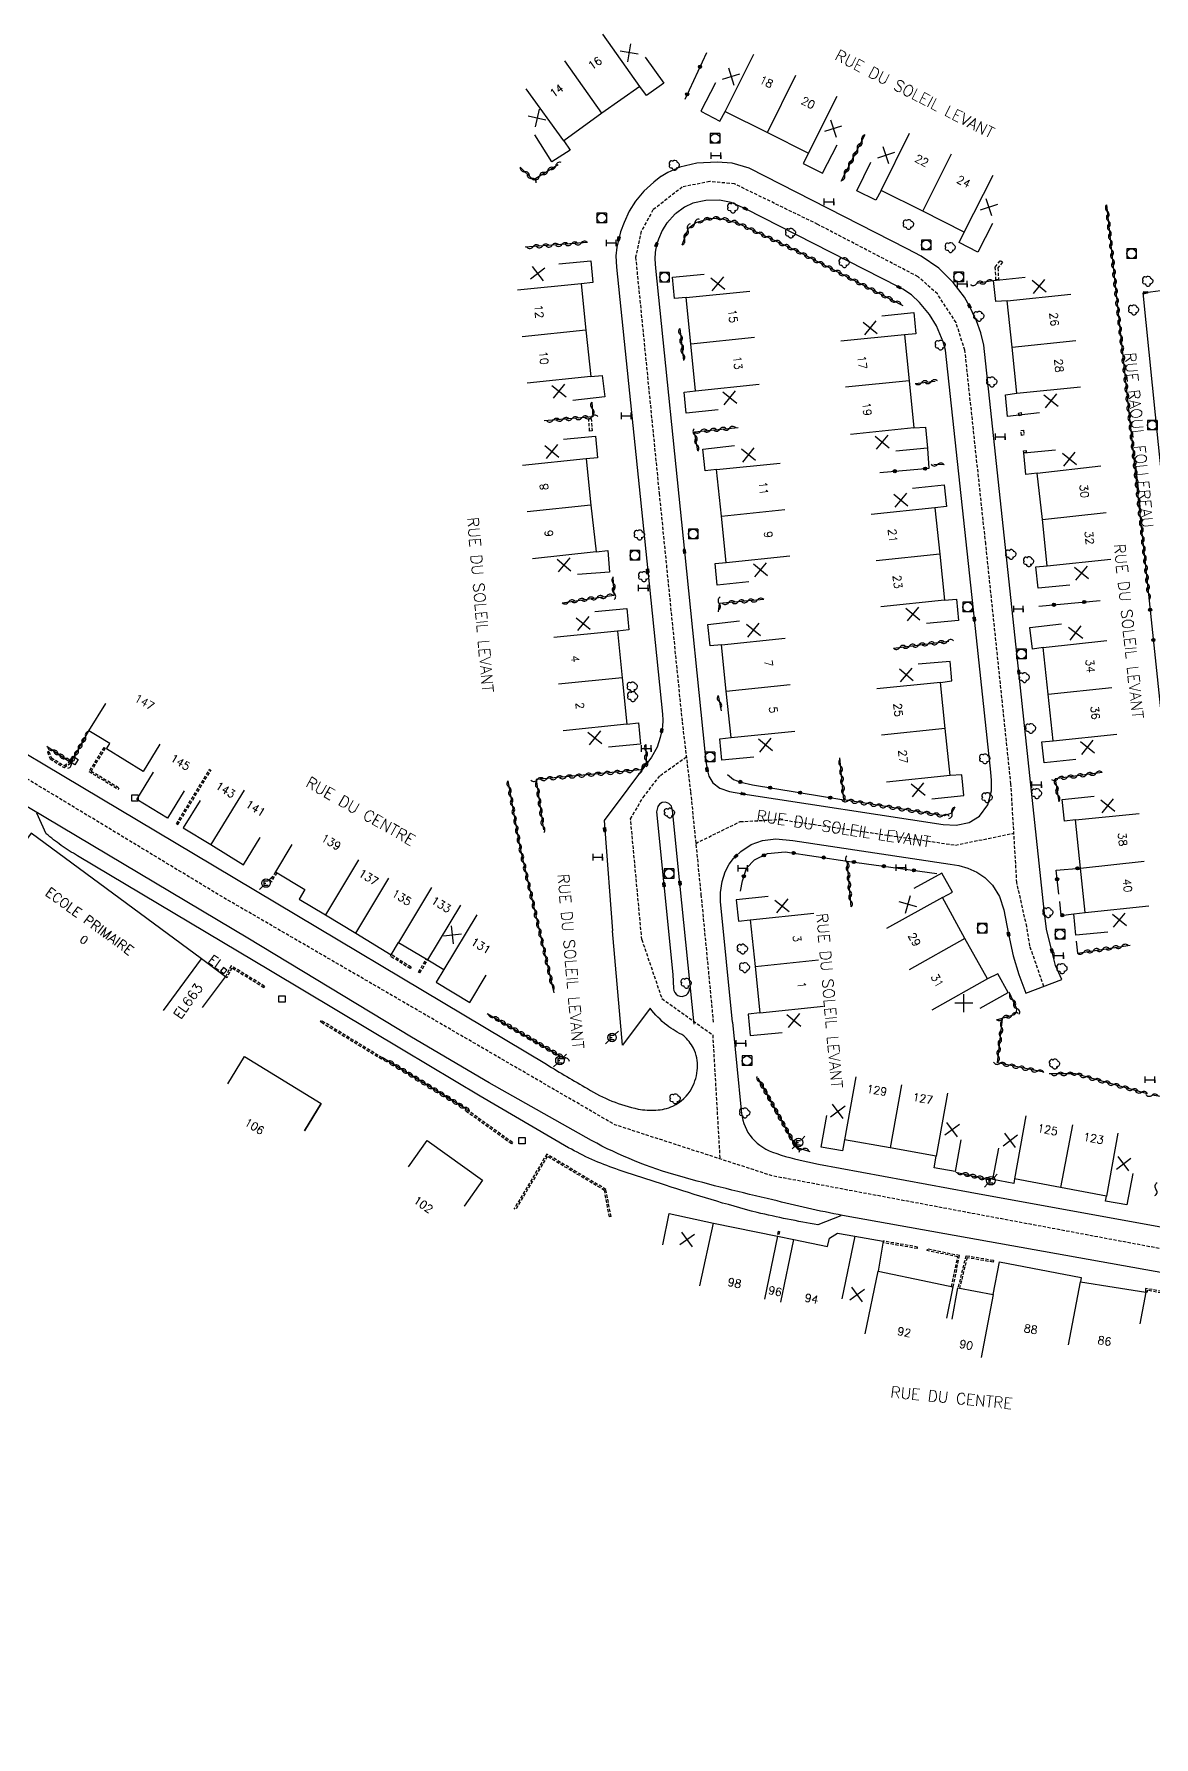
# Model space of a CAD drawing. Header units: millimetres. Extents: x 114000 to 119599, y 120000 to 124063.
# Drawn here: x 114618.5 to 114793.5, y 120027.6 to 120293.6 of the extents above; entities that cross this region are included whole.
import ezdxf
from ezdxf.enums import TextEntityAlignment as Align

# ---------------------------------------------------------------- set-up
doc = ezdxf.new("R2010")
doc.units = ezdxf.units.MM
doc.linetypes.add('DASHED', pattern=[0.75, 0.5, -0.25])
doc.layers.get('0').update_dxf_attribs({"linetype": 'CONTINUOUS'})
for name, color, linetype in [('W0001', 6, 'DASHED'), ('W0008', 7, 'CONTINUOUS'), ('W0100', 7, 'CONTINUOUS'), ('W0112', 1, 'DASHED'), ('W0300', 7, 'CONTINUOUS'), ('W0310', 3, 'CONTINUOUS'), ('W0322', 7, 'CONTINUOUS'), ('W0400', 7, 'CONTINUOUS'), ('W0420', 7, 'CONTINUOUS'), ('W0471', 7, 'CONTINUOUS'), ('W0984', 7, 'CONTINUOUS'), ('W0989', 7, 'CONTINUOUS'), ('W0991', 7, 'CONTINUOUS'), ('W1102', 7, 'CONTINUOUS'), ('W1474', 7, 'CONTINUOUS')]:
    doc.layers.add(name, color=color, linetype=linetype)
doc.styles.get("Standard").update_dxf_attribs({"font": 'romans.shx', "width": 0.85})

# ---------------------------------------------------------------- blocks, each defined once
blk = doc.blocks.new('T471')
for p, q in [((-0.333334, 0.333334), (-0.333334, -0.333334)), ((-0.333334, 0.333334), (0.333334, 0.333334)), ((-0.333334, 0), (0, 0)), ((0.500001, 0.500001), (1.000002, 1.000002)), ((-0.500001, -0.500001), (-1.000002, -1.000002)), ((-0.333334, -0.333334), (0.333334, -0.333334))]:
    blk.add_line(p, q)
blk.add_ellipse((0, 0), major_axis=(0.471405, 0.471405), ratio=1, start_param=5.4977871438, end_param=11.780972451)
blk = doc.blocks.new('t112o')
at = {"color": 0, "linetype": 'Continuous'}
for p, q in [((-0.5, 0.5), (0.5, 0.5)), ((-0.5, -0.5), (-0.5, 0.5)), ((0.5, 0.5), (0.5, -0.5)), ((0.5, -0.5), (-0.5, -0.5))]:
    blk.add_line(p, q, dxfattribs=at)
blk = doc.blocks.new('T300')
for p, q in [((-0.8, 0.51), (-0.86, 0.34)), ((-0.86, 0.34), (-0.86, 0.17)), ((-0.86, 0.17), (-0.74, 0.06)), ((-0.69, 0.63), (-0.8, 0.51)), ((-0.8, -0.06), (-0.74, 0.06)), ((-0.74, 0.06), (-0.69, 0.11)), ((-0.57, 0.69), (-0.69, 0.63)), ((-0.46, 0.69), (-0.57, 0.69)), ((-0.29, 0.63), (-0.46, 0.69)), ((-0.29, 0.63), (-0.17, 0.74)), ((-0.23, 0.57), (-0.29, 0.63)), ((-0.17, 0.74), (-0.06, 0.8)), ((-0.06, 0.8), (0.06, 0.8)), ((0.06, 0.8), (0.23, 0.74)), ((0.23, 0.74), (0.34, 0.63)), ((0.34, 0.63), (0.4, 0.51)), ((0.46, 0.46), (0.34, 0.46)), ((0.4, 0.51), (0.4, 0.46)), ((0.57, 0.4), (0.46, 0.46)), ((0.57, 0.4), (0.69, 0.29)), ((0.69, 0.29), (0.74, 0.17)), ((0.74, 0.06), (0.69, -0.17)), ((0.74, 0.17), (0.74, 0.06)), ((-0.8, -0.17), (-0.8, -0.06)), ((-0.8, -0.23), (-0.8, -0.17)), ((-0.74, -0.34), (-0.8, -0.23)), ((-0.69, -0.4), (-0.74, -0.34)), ((-0.51, -0.46), (-0.69, -0.4)), ((-0.4, -0.46), (-0.51, -0.46)), ((-0.4, -0.46), (-0.34, -0.46)), ((-0.34, -0.46), (-0.34, -0.4)), ((-0.34, -0.51), (-0.34, -0.46)), ((-0.29, -0.63), (-0.34, -0.51)), ((-0.17, -0.74), (-0.29, -0.63)), ((-0.06, -0.8), (-0.17, -0.74)), ((0.06, -0.8), (-0.06, -0.8)), ((0.17, -0.74), (0.06, -0.8)), ((0.23, -0.69), (0.17, -0.74)), ((0.29, -0.46), (0.23, -0.46)), ((0.29, -0.63), (0.23, -0.69)), ((0.46, -0.4), (0.29, -0.46)), ((0.34, -0.51), (0.29, -0.63)), ((0.34, -0.51), (0.34, -0.46)), ((0.57, -0.34), (0.46, -0.4)), ((0.63, -0.29), (0.57, -0.34)), ((0.69, -0.17), (0.63, -0.29))]:
    blk.add_line(p, q)
blk = doc.blocks.new('t310o')
at = {"color": 0, "linetype": 'Continuous'}
for centre, start, end in [((-0.5, 0.38), 216.8699, 323.1304), ((0.5, -0.37), 36.8699, 143.1303)]:
    blk.add_arc(centre, 0.625, start, end, dxfattribs=at)
blk = doc.blocks.new('t991o')
at = {"color": 0, "linetype": 'Continuous'}
for p, q in [((-1, 1), (1, -1)), ((-1, -1), (1, 1))]:
    blk.add_line(p, q, dxfattribs=at)
blk = doc.blocks.new('T420')
for p, q in [((0.75, 0.75), (-0.75, 0.75)), ((-0.75, 0.75), (-0.75, -0.75)), ((0.75, 0.75), (0.75, -0.75)), ((0.75, -0.75), (-0.75, -0.75))]:
    blk.add_line(p, q)
blk.add_ellipse((0, 0), major_axis=(-0.53, 0.53), ratio=1, start_param=3.926991, end_param=10.210176)
blk = doc.blocks.new('T400')
for p, q in [((-0.15, 0.3), (0.15, 0.3)), ((-0.15, -0.25), (-0.15, 0.3)), ((-0.15, 0.15), (0.15, 0.15)), ((-0.15, 0), (0.15, 0)), ((0.15, 0.3), (0.15, -0.25)), ((-0.15, -0.15), (0.15, -0.15)), ((-0.15, -0.25), (-0.15, -0.3)), ((-0.15, -0.3), (0.15, -0.3)), ((0.15, -0.3), (0.15, -0.25))]:
    blk.add_line(p, q)
blk = doc.blocks.new('t322o')
at = {"color": 0, "linetype": 'Continuous'}
for radius in [0.25, 0.15]:
    blk.add_circle((0, 0), radius, dxfattribs=at)
blk = doc.blocks.new('T1474')
at = {"color": 0, "linetype": 'Continuous', "flags": 128}
for points in [[(-0.75, -0.5), (-0.75, 0.5)], [(-0.75, 0), (0.75, 0)], [(0.75, 0), (0.75, -0.5), (0.75, 0.5)]]:
    blk.add_lwpolyline(points, dxfattribs=at)

msp = doc.modelspace()

# ---------------------------------------------------------------- linework, layer by layer
at = {"layer": 'W0001'}
for points in [[(114776.29, 120144.82), (114774.12, 120151.13), (114773.62, 120154.18), (114772.07, 120161.05), (114771.16, 120176.44), (114767.21, 120213.94), (114763.96, 120244.18), (114762.57, 120248.51), (114759.68, 120252.98), (114756.64, 120255.67), (114740.96, 120263.85), (114727.96, 120270.17), (114724.08, 120270.55), (114719.8, 120269.68), (114715.22, 120266.12), (114713.38, 120262.78), (114712.5, 120258.73), (114716.18, 120221.86), (114719.77, 120186.17), (114721.09, 120175.18), (114722.72, 120159.15), (114724.65, 120139.08)], [(114713.47, 120152.15), (114711.72, 120171), (114713.67, 120174.36), (114716.37, 120177.79), (114720.43, 120180.68)], [(114721.9, 120167.17), (114728.84, 120170.57), (114735.06, 120170.9), (114762.47, 120166.91), (114771.62, 120168.75)]]:
    msp.add_lwpolyline(points, dxfattribs=at)
at = {"layer": 'W0001', "flags": 128}
for points in [[(115000, 120031.26), (114920.1, 120055.95), (114846.94, 120090.58), (114837.7, 120094.31), (114815.76, 120099.88), (114733.92, 120115.22), (114725.67, 120117.89), (114709.25, 120123.22), (114647.65, 120158.97), (114548.78, 120218.75), (114530.64, 120233.44), (114519.08, 120249.68), (114548.57, 120231.36), (114548.57, 120231.36)], [(114713.47, 120152.15), (114716.59, 120142.96), (114724.55, 120137.25), (114725.13, 120127.21), (114725.67, 120117.89), (114725.67, 120117.89)]]:
    msp.add_lwpolyline(points, dxfattribs=at)
at = {"layer": 'W0008'}
msp.add_line((114717.39, 120264.04), (114718.71, 120265.49), dxfattribs=at)
for points in [[(114727.65, 120139.22), (114725.79, 120158.09), (114725.78, 120159.48), (114726.03, 120161.22), (114726.5, 120162.73), (114727.12, 120163.93), (114727.79, 120164.79), (114728.17, 120165.17), (114728.96, 120165.92), (114730.55, 120166.99), (114732.33, 120167.63), (114734.43, 120167.86), (114737.09, 120167.61), (114761.63, 120163.94), (114763.01, 120163.69), (114764.41, 120163.3), (114765.81, 120162.67), (114767.07, 120161.86), (114768.28, 120160.63), (114769.34, 120158.88), (114770.02, 120156.81), (114770.78, 120152.98), (114771.5, 120149.59), (114772.38, 120146.7), (114773.49, 120143.75), (114779.09, 120145.89), (114778.11, 120148.11), (114777.55, 120150.39), (114776.72, 120153.76), (114776.32, 120156.76), (114772.38, 120193.91), (114766.9, 120244.98), (114766.47, 120246.89), (114765.76, 120248.77), (114765.16, 120250.09), (114764.67, 120251.08), (114763.92, 120252.47), (114762.1, 120254.79), (114759.87, 120257.02), (114757.15, 120258.89), (114754.94, 120260.05), (114730.23, 120272.62), (114727.59, 120273.39), (114725.27, 120273.57), (114722.05, 120273.41), (114719.42, 120272.79), (114717.53, 120271.93), (114716.51, 120271.31)], [(114716.46, 120271.32), (114715.35, 120270.47), (114713.79, 120269.03), (114712.51, 120267.5), (114711.51, 120265.9), (114710.71, 120264.15), (114710.14, 120262.67), (114709.86, 120261.61), (114709.57, 120260.29), (114709.43, 120258.94), (114709.54, 120257.19), (114714.4, 120209.73), (114716.72, 120187.35), (114716.76, 120186.4), (114716.69, 120185.45), (114716.59, 120184.79), (114716.36, 120183.71), (114715.87, 120182.19), (114714.98, 120180.62), (114707.57, 120170.73), (114707.68, 120169.32), (114708.9, 120153.5)], [(114717.39, 120264.1), (114716.65, 120262.87), (114716.08, 120261.56), (114715.76, 120260.67), (114715.55, 120259.53), (114715.51, 120258.44), (114715.59, 120257.01), (114720.14, 120212.77), (114723.33, 120181.54), (114723.52, 120179.7), (114723.66, 120178.69), (114723.94, 120177.65), (114724.59, 120176.6), (114725.66, 120175.8), (114727.16, 120175.28), (114729.27, 120174.91), (114760.55, 120170.11), (114762.58, 120170.03), (114764.62, 120170.44), (114766.23, 120171.44), (114767.52, 120173.17), (114768.14, 120175.35), (114768.12, 120177), (114768, 120178.28), (114765.44, 120202.21), (114760.93, 120244.18), (114760.55, 120245.49), (114759.51, 120248.02), (114758.44, 120249.79), (114756.85, 120251.67), (114755.59, 120252.83), (114754.24, 120253.73), (114753.68, 120254.05), (114729.66, 120266.3), (114727.41, 120267.28), (114725.63, 120267.61), (114723.49, 120267.59), (114721.42, 120267.18), (114720.15, 120266.52), (114718.73, 120265.49)], [(114862.32, 120182.34), (114822.56, 120197.92), (114817.43, 120199.93), (114803.51, 120205.42), (114796.43, 120208.21), (114796.36, 120208.9), (114794.22, 120229.49), (114791.79, 120253.14), (114792.18, 120253.2), (114797.64, 120253.96), (114808.73, 120255.13), (114809.15, 120255.06), (114809.78, 120250.05)], [(114721.65, 120138.95), (114719.44, 120160.96), (114718.25, 120172.37), (114718.1, 120172.96), (114717.7, 120173.41), (114717.18, 120173.59), (114716.64, 120173.53), (114716.24, 120173.28), (114715.96, 120172.91), (114715.79, 120172.09), (114716.93, 120160.71), (114718.32, 120146.69)]]:
    msp.add_lwpolyline(points, dxfattribs=at)
at = {"layer": 'W0008', "flags": 128}
for points in [[(114593.92, 120195.06), (114643.41, 120165.57), (114698.56, 120132.66, 0.0062), (114704.98, 120128.87, 0.0865), (114712.9, 120125.67, 0.0581), (114715.68, 120125.5, 0.0926), (114718.31, 120126.13, 0.1592), (114721.28, 120128.94, 0.1113), (114722.18, 120132.08, 0.1345), (114721.56, 120135.17, 0.0633), (114720.05, 120137.13, -0.0423), (114717.38, 120138.75, -0.0507), (114714.76, 120141.42), (114710.45, 120135.63), (114708.9, 120153.5), (114708.9, 120153.5)], [(115000, 120027.6), (114973.17, 120035.84), (114928.86, 120049.35, 0.0022), (114927.1, 120049.87, -0.0148), (114919.21, 120052.5, -0.0159), (114909.72, 120056.22, -0.0126), (114900.4, 120060.64, -0.0039), (114894.5, 120063.6), (114859.06, 120081.88, 0.0174), (114852.61, 120084.88, 0.0103), (114844.99, 120087.97, 0.0111), (114837.62, 120090.61, 0.0271), (114819.09, 120095.64, 0.0088), (114813.19, 120096.8), (114744.83, 120109.05, -0.0148), (114733.96, 120111.49, -0.0126), (114719.39, 120115.17, -0.057), (114705.6, 120120.77), (114689.62, 120129.79), (114677.49, 120136.88), (114651.89, 120152.36), (114615.46, 120174.09)], [(114744.55, 120108.99), (114741, 120107.6, -0.0151), (114731.49, 120109.5, -0.0165), (114717.2, 120113.79, -0.01), (114709.43, 120116.31, -0.0457), (114702.04, 120119.64), (114688.24, 120127.67), (114676.18, 120134.87), (114655.43, 120147.25), (114625.3, 120165.23, -0.0198), (114622.74, 120166.86, -0.0161), (114620.41, 120168.67), (114618.94, 120171.91), (114618.94, 120171.91)], [(114718.32, 120146.69), (114718.43, 120144.5, 1.0267), (114720.95, 120144.63), (114720.95, 120144.63), (114720.95, 120144.63)], [(114727.65, 120139.22), (114728.99, 120125.48, 0.1284), (114730.34, 120121.57, 0.136), (114733.89, 120118.94, 0.0411), (114739.41, 120117.45), (114741.06, 120117.05), (114764.8, 120112.67), (114818.32, 120102.96, -0.0177), (114825.85, 120101.27, -0.0061), (114837.78, 120098.01, 0.0885), (114842.8, 120098.19, 0.1355), (114846.78, 120100.74, 0.0911), (114849.04, 120104.41), (114849.24, 120104.92)]]:
    msp.add_lwpolyline(points, format="xyb", dxfattribs=at)
at = {"layer": 'W0100'}
for points in [[(114714.01, 120289.99), (114716.92, 120285.93), (114714.21, 120283.99), (114713.15, 120285.41), (114707.23, 120281.24), (114701.31, 120276.92), (114702.28, 120275.43), (114699.43, 120273.63), (114696.75, 120277.86)], [(114725.01, 120285.95), (114722.7, 120281.51), (114725.67, 120279.96), (114726.52, 120281.49), (114733.09, 120278.22), (114739.51, 120274.98), (114738.71, 120273.37), (114741.7, 120271.84), (114743.98, 120276.29)], [(114768.26, 120263.97), (114765.98, 120259.52), (114763.04, 120261.03), (114763.84, 120262.63), (114757.36, 120265.93), (114750.87, 120269.16), (114750.02, 120267.63), (114747.08, 120269.07), (114749.28, 120273.56)], [(114700.53, 120257.69), (114705.51, 120258.14), (114705.82, 120254.78), (114703.99, 120254.59), (114704.75, 120247.35), (114705.5, 120240.09), (114707.3, 120240.26), (114707.68, 120236.91), (114702.71, 120236.36)], [(114725.4, 120234.88), (114720.42, 120234.37), (114720.08, 120237.67), (114721.88, 120237.85), (114721.12, 120245.19), (114720.38, 120252.42), (114718.56, 120252.26), (114718.25, 120255.59), (114723.23, 120256.05)], [(114775.61, 120234.4), (114770.64, 120233.86), (114770.28, 120237.22), (114772.07, 120237.47), (114771.34, 120244.68), (114770.58, 120251.9), (114768.77, 120251.79), (114768.42, 120255.1), (114773.4, 120255.61)], [(114750.99, 120249.57), (114755.96, 120250.07), (114756.3, 120246.73), (114754.53, 120246.58), (114755.24, 120239.41), (114756, 120232.05), (114757.81, 120232.2), (114758.14, 120228.9), (114753.16, 120228.41)], [(114701.24, 120230.29), (114706.22, 120230.79), (114706.56, 120227.41), (114704.78, 120227.21), (114705.53, 120219.97), (114706.32, 120212.68), (114708.15, 120212.92), (114708.43, 120209.55), (114703.44, 120209.15)], [(114730.21, 120208.01), (114725.23, 120207.52), (114724.91, 120210.87), (114726.65, 120211.04), (114725.9, 120218.29), (114725.15, 120225.56), (114723.37, 120225.38), (114722.99, 120228.75), (114727.96, 120229.3)], [(114780.38, 120207.52), (114775.4, 120207.01), (114775.06, 120210.34), (114776.83, 120210.53), (114776.07, 120217.78), (114775.25, 120225.01), (114773.49, 120224.78), (114773.15, 120228.16), (114778.13, 120228.66)], [(114755.76, 120222.66), (114760.74, 120223.15), (114761.07, 120219.81), (114759.26, 120219.6), (114760.02, 120212.35), (114760.78, 120205.16), (114762.64, 120205.3), (114762.95, 120201.97), (114757.97, 120201.51)], [(114706.15, 120203.37), (114711.12, 120203.85), (114711.45, 120200.51), (114709.68, 120200.3), (114710.39, 120193.01), (114711.14, 120185.78), (114712.94, 120185.99), (114713.26, 120182.66), (114708.28, 120182.18)], [(114730.96, 120180.66), (114725.99, 120180.16), (114725.65, 120183.5), (114727.43, 120183.69), (114726.68, 120190.93), (114725.91, 120198.18), (114724.13, 120198.04), (114723.77, 120201.37), (114728.74, 120201.91)], [(114781.3, 120180.29), (114776.33, 120179.74), (114775.96, 120183.04), (114777.73, 120183.21), (114776.98, 120190.46), (114776.2, 120197.77), (114774.51, 120197.5), (114774.11, 120200.89), (114779.07, 120201.47)], [(114758.81, 120174.14), (114763.79, 120174.64), (114763.46, 120177.87), (114761.64, 120177.76), (114760.87, 120185.12), (114760.13, 120192.31), (114761.9, 120192.54), (114761.65, 120195.57), (114756.67, 120195.16)], [(114786.28, 120153.32), (114781.3, 120152.83), (114780.97, 120156.16), (114782.75, 120156.39), (114782.02, 120163.32), (114781.26, 120170.84), (114779.51, 120170.65), (114779.17, 120174.03), (114784.15, 120174.53)], [(114766.33, 120141.44), (114770.7, 120143.87), (114769.08, 120146.79), (114767.49, 120146.02), (114763.96, 120152.31), (114760.46, 120158.7), (114762.01, 120159.57), (114760.35, 120162.54), (114755.99, 120160.11)], [(114733.21, 120158.88), (114728.24, 120158.34), (114728.6, 120155.01), (114730.4, 120155.21), (114731.16, 120147.95), (114731.9, 120140.71), (114730.09, 120140.51), (114730.43, 120137.15), (114735.4, 120137.65)]]:
    msp.add_lwpolyline(points, dxfattribs=at)
at = {"layer": 'W0100', "flags": 128}
for points in [[(114638.17, 120182.65), (114635.56, 120178.38), (114629.82, 120181.91), (114630.34, 120182.76), (114628.36, 120183.97), (114627.09, 120184.75), (114629.71, 120189.01), (114629.71, 120189.01)], [(114641.94, 120175.4), (114639.35, 120171.12), (114634.57, 120174.03), (114637.16, 120178.3), (114637.16, 120178.3)], [(114644.44, 120173.87), (114641.83, 120169.61), (114646.12, 120166.97), (114651.24, 120163.84), (114653.84, 120168.11), (114653.84, 120168.11)], [(114644.85, 120141.52), (114648.42, 120146.35), (114644.68, 120149.12), (114618.06, 120168.77), (114615.08, 120164.75), (114615.08, 120164.75)], [(114658.78, 120166.98), (114656.21, 120162.7), (114660.81, 120159.94), (114659.91, 120158.43), (114664.03, 120156.01), (114668.77, 120153.16), (114674.33, 120149.78), (114675.48, 120151.7), (114680.04, 120148.96), (114682.54, 120147.45), (114681.35, 120145.47), (114686.58, 120142.32), (114689.16, 120146.61), (114689.16, 120146.61)], [(114648.61, 120147.38), (114648.09, 120147.77), (114647.65, 120147.23), (114648.18, 120146.84), (114648.61, 120147.38), (114648.61, 120147.38)], [(114648.78, 120129.61), (114651.4, 120133.87), (114663.36, 120126.55), (114660.75, 120122.28), (114663.36, 120126.55), (114663.36, 120126.55)], [(114763.34, 120120.84), (114762.45, 120115.91), (114759.13, 120116.5), (114759.45, 120118.31), (114752.29, 120119.6), (114745.13, 120120.89), (114744.81, 120119.14), (114741.48, 120119.74), (114742.37, 120124.66), (114742.37, 120124.66)], [(114677.03, 120116.67), (114679.93, 120120.75), (114688.59, 120114.58), (114685.7, 120110.51), (114685.7, 120110.51)], [(114790.18, 120115.62), (114789.26, 120110.7), (114785.92, 120111.3), (114786.06, 120112.07), (114778.92, 120113.41), (114771.72, 120114.76), (114771.59, 120114.04), (114768.32, 120114.65), (114769.24, 120119.56), (114769.24, 120119.56)], [(114716.75, 120104.44), (114717.76, 120109.34), (114724.65, 120107.86), (114734.67, 120105.83), (114737.24, 120105.32), (114742.47, 120104.22), (114742.78, 120105.48), (114744.04, 120106.29), (114746.75, 120105.83), (114751.19, 120105.05), (114750.38, 120100.36), (114758.39, 120098.68), (114762.07, 120097.91), (114761.06, 120093.01), (114761.06, 120093.01)], [(114761.95, 120092.83), (114762.88, 120097.74), (114768.38, 120096.69), (114769.35, 120101.8), (114782.15, 120099.36), (114782.02, 120098.67), (114787.3, 120097.83), (114792.21, 120097.05), (114791.28, 120092.14), (114791.28, 120092.14)]]:
    msp.add_lwpolyline(points, dxfattribs=at)
at = {"layer": 'W0112'}
for p, q in [((114768.71, 120257.18), (114769.51, 120258.19)), ((114768.81, 120255.18), (114768.71, 120257.18)), ((114705.57, 120233.55), (114705.71, 120231.59)), ((114772.34, 120234.38), (114772.73, 120234.45)), ((114772.43, 120233.95), (114772.34, 120234.38)), ((114705.71, 120231.59), (114705.31, 120231.56)), ((114772.69, 120231.64), (114773.09, 120231.7)), ((114772.81, 120230.9), (114772.69, 120231.64)), ((114773.11, 120228.5), (114773.51, 120228.55)), ((114773.15, 120228.17), (114773.11, 120228.5)), ((114629.4, 120182.16), (114627.09, 120178.39)), ((114629.62, 120182.03), (114627.44, 120178.47)), ((114629.4, 120182.16), (114629.62, 120182.03)), ((114620.83, 120181.54), (114620.59, 120181.45)), ((114620.59, 120181.45), (114621.01, 120180.38)), ((114620.83, 120181.54), (114621.21, 120180.55)), ((114621.01, 120180.38), (114623.21, 120179.02)), ((114621.21, 120180.55), (114623.2, 120179.32)), ((114623.2, 120179.32), (114624.31, 120180.1)), ((114623.21, 120179.02), (114624.45, 120179.89)), ((114624.31, 120180.1), (114624.45, 120179.89)), ((114627.09, 120178.39), (114631.7, 120175.62)), ((114627.44, 120178.47), (114631.83, 120175.83)), ((114640.75, 120170.23), (114645.96, 120178.76)), ((114640.96, 120170.1), (114646.17, 120178.63)), ((114631.7, 120175.62), (114631.83, 120175.83)), ((114640.75, 120170.23), (114640.96, 120170.1)), ((114656.21, 120162.7), (114655.33, 120161.24)), ((114655.54, 120161.11), (114655.33, 120161.24)), ((114656.42, 120162.57), (114655.54, 120161.11)), ((114674.19, 120149.56), (114674.33, 120149.78)), ((114677.42, 120147.82), (114674.33, 120149.78)), ((114649.3, 120148.06), (114648.42, 120146.35)), ((114649.4, 120147.7), (114648.65, 120146.23)), ((114654.53, 120144.84), (114649.3, 120148.06)), ((114654.4, 120144.63), (114649.4, 120147.7)), ((114677.29, 120147.61), (114674.19, 120149.56)), ((114677.42, 120147.82), (114677.29, 120147.61)), ((114678.59, 120147.07), (114679.8, 120149.1)), ((114678.8, 120146.95), (114678.59, 120147.07)), ((114678.8, 120146.95), (114680.02, 120148.97)), ((114648.42, 120146.35), (114648.65, 120146.23)), ((114654.53, 120144.84), (114654.4, 120144.63)), ((114663.29, 120139.26), (114663.42, 120139.48)), ((114672.8, 120133.45), (114663.29, 120139.26)), ((114672.93, 120133.66), (114663.42, 120139.48)), ((114672.8, 120133.45), (114672.93, 120133.66)), ((114685.96, 120125.68), (114685.81, 120125.47)), ((114693.11, 120120.24), (114685.81, 120125.47)), ((114693.26, 120120.45), (114685.96, 120125.68)), ((114693.26, 120120.45), (114693.11, 120120.24)), ((114698.62, 120118.63), (114693.5, 120110.03)), ((114698.7, 120118.28), (114693.72, 120109.9)), ((114707.86, 120113.12), (114698.62, 120118.63)), ((114707.64, 120112.97), (114698.7, 120118.28)), ((114708.41, 120108.83), (114707.64, 120112.97)), ((114708.66, 120108.88), (114707.86, 120113.12)), ((114708.66, 120108.88), (114708.41, 120108.83)), ((114734.76, 120106.59), (114734.6, 120105.84)), ((114734.76, 120106.59), (114735, 120106.55)), ((114735, 120106.55), (114734.85, 120105.79)), ((114756.53, 120103.87), (114751.15, 120104.81)), ((114756.57, 120104.12), (114751.19, 120105.06)), ((114756.53, 120103.87), (114756.57, 120104.12)), ((114758.08, 120103.8), (114758.03, 120103.56)), ((114762.83, 120102.59), (114758.03, 120103.56)), ((114763.13, 120102.78), (114758.08, 120103.8)), ((114761.86, 120097.96), (114762.83, 120102.59)), ((114762.11, 120097.9), (114763.13, 120102.78)), ((114764.1, 120102.74), (114762.88, 120097.74)), ((114764.29, 120102.46), (114763.13, 120097.69)), ((114768.41, 120102), (114764.1, 120102.74)), ((114768.37, 120101.75), (114764.29, 120102.46)), ((114768.41, 120102), (114768.37, 120101.75)), ((114762.11, 120097.9), (114762.07, 120097.91)), ((114804.26, 120095.37), (114792.17, 120097.67)), ((114792.17, 120097.67), (114792.21, 120097.05)), ((114792.46, 120097.07), (114792.21, 120097.05)), ((114804.21, 120095.13), (114792.44, 120097.36)), ((114792.44, 120097.36), (114792.46, 120097.07))]:
    msp.add_line(p, q, dxfattribs=at)
for points in [[(114769.12, 120257.05), (114769.21, 120255.2), (114768.81, 120255.18)], [(114769.51, 120258.19), (114769.83, 120257.94), (114769.12, 120257.05)], [(114705.31, 120231.56), (114705.18, 120233.53), (114705.57, 120233.55)], [(114772.73, 120234.45), (114772.82, 120234.03), (114772.43, 120233.95)], [(114773.09, 120231.7), (114773.21, 120230.97), (114772.81, 120230.9)], [(114773.51, 120228.55), (114773.55, 120228.21), (114773.15, 120228.17)]]:
    msp.add_lwpolyline(points, dxfattribs=at)
at = {"layer": 'W0310'}
for p, q in [((114748.33, 120277.82), (114744.59, 120270.54)), ((114786.1, 120266.9), (114792.67, 120206.03)), ((114704.98, 120261), (114695.23, 120260.29)), ((114768.28, 120255.04), (114765.79, 120254.64)), ((114719.4, 120247.6), (114720, 120242.57)), ((114756.18, 120239.02), (114759.3, 120239.35)), ((114760.7, 120226.32), (114759.08, 120226.37)), ((114752.78, 120197.64), (114761.43, 120198.73)), ((114725.42, 120190.28), (114725.87, 120187.85)), ((114746.19, 120157.24), (114745.58, 120164.41)), ((114781.54, 120150.02), (114789.78, 120151.27)), ((114689.33, 120140.62), (114701.48, 120133.5)), ((114686.06, 120125.66), (114672.91, 120133.75)), ((114762.52, 120115.84), (114767.82, 120114.62))]:
    msp.add_line(p, q, dxfattribs=at)
for points in [[(114694.47, 120272.77), (114696.5, 120270.79), (114700.4, 120273.21)], [(114719.77, 120260.67), (114720.78, 120263.26), (114721.92, 120264.16), (114724.24, 120264.8), (114726.04, 120264.74), (114728.37, 120264.09), (114737.9, 120259.6), (114754.28, 120251.17)], [(114705.67, 120236.08), (114705.8, 120233.79), (114698.23, 120233.16)], [(114722.24, 120228.46), (114721.72, 120231.45), (114728.52, 120232.12)], [(114701.05, 120204.74), (114709.14, 120205.93), (114709.02, 120208.79)], [(114732.52, 120205.25), (114725.57, 120204.65), (114725.42, 120203.34)], [(114714.09, 120182.61), (114714.15, 120179.75), (114713.34, 120178.65), (114696.98, 120177.12), (114698.09, 120169.29)], [(114762.4, 120172.82), (114761.89, 120171.89), (114760.72, 120171.47), (114745.06, 120173.95), (114744.42, 120180.54)], [(114692.55, 120176.94), (114694.42, 120166.59), (114699.73, 120143.84)], [(114785.43, 120178.25), (114778.04, 120177.25), (114778.65, 120173.65)], [(114768.91, 120139.61), (114771.73, 120140.44), (114772.02, 120140.79), (114772.07, 120141.3), (114770.87, 120143.92)], [(114798.02, 120143.02), (114796.78, 120133.77), (114796.38, 120127.34), (114793.2, 120127.84)], [(114776.27, 120131.41), (114769.03, 120132.89), (114769.84, 120139.75)], [(114792.49, 120128.04), (114781.22, 120131.17), (114777.15, 120131.17)]]:
    msp.add_lwpolyline(points, dxfattribs=at)
at = {"layer": 'W0310', "flags": 128}
for points in [[(114620.48, 120182.35), (114624.28, 120179.78), (114627.09, 120184.75), (114627.09, 120184.75)], [(114731.59, 120130.54), (114737.6, 120119.72), (114739.71, 120119.06), (114739.71, 120119.06)]]:
    msp.add_lwpolyline(points, dxfattribs=at)
at = {"layer": 'W0322'}
for p, q in [((114723.57, 120290.63), (114720.19, 120283.38)), ((114792.67, 120206.03), (114795.53, 120178.79)), ((114775.5, 120204.23), (114785.07, 120205.08)), ((114781.35, 120151.92), (114781.54, 120150.03))]:
    msp.add_line(p, q, dxfattribs=at)
for points in [[(114750.65, 120225.08), (114758.38, 120225.76), (114758.18, 120228.86)], [(114726.84, 120177.94), (114727.79, 120177.13), (114728.97, 120176.73), (114730.78, 120176.33), (114745.06, 120173.95)], [(114728.89, 120159.72), (114729.19, 120161.34), (114729.83, 120163.29), (114731.08, 120164.58), (114733.1, 120165.58), (114735.87, 120165.87), (114745.58, 120164.41), (114759.57, 120162.45)], [(114778.61, 120159.21), (114778.23, 120162.99), (114782.04, 120163.31)], [(114778.76, 120158.07), (114778.97, 120155.92), (114780.98, 120156.16)]]:
    msp.add_lwpolyline(points, dxfattribs=at)
at = {"layer": 'W1102'}
for p, q in [((114713.15, 120285.41), (114707.38, 120293.58)), ((114707.23, 120281.24), (114701.47, 120289.41)), ((114726.52, 120281.49), (114730.98, 120290.44)), ((114733.09, 120278.22), (114737.55, 120287.17)), ((114701.31, 120276.92), (114695.42, 120285)), ((114739.51, 120274.98), (114744.02, 120283.9)), ((114750.87, 120269.16), (114755.32, 120278.11)), ((114757.36, 120265.93), (114761.88, 120274.85)), ((114763.84, 120262.63), (114768.37, 120271.55)), ((114703.99, 120254.59), (114694.04, 120253.55)), ((114720.38, 120252.42), (114730.33, 120253.44)), ((114770.58, 120251.9), (114780.52, 120252.94)), ((114704.75, 120247.35), (114694.8, 120246.31)), ((114721.12, 120245.19), (114731.07, 120246.22)), ((114754.53, 120246.58), (114744.58, 120245.59)), ((114771.34, 120244.68), (114781.28, 120245.69)), ((114705.5, 120240.09), (114695.56, 120239.05)), ((114721.88, 120237.85), (114731.83, 120238.88)), ((114755.24, 120239.41), (114745.29, 120238.42)), ((114772.07, 120237.47), (114782.01, 120238.48)), ((114756, 120232.05), (114746.06, 120231.02)), ((114704.78, 120227.21), (114694.83, 120226.18)), ((114725.15, 120225.56), (114735.09, 120226.58)), ((114775.25, 120225.01), (114785.19, 120226.13)), ((114705.53, 120219.97), (114695.58, 120218.94)), ((114725.9, 120218.29), (114735.84, 120219.33)), ((114759.26, 120219.6), (114749.32, 120218.56)), ((114776.07, 120217.78), (114786.01, 120218.83)), ((114706.32, 120212.68), (114696.38, 120211.6)), ((114726.65, 120211.04), (114736.6, 120212.09)), ((114760.02, 120212.35), (114750.08, 120211.3)), ((114776.83, 120210.53), (114786.78, 120211.58)), ((114760.78, 120205.16), (114750.84, 120204.11)), ((114709.68, 120200.3), (114699.73, 120199.34)), ((114725.91, 120198.18), (114735.86, 120199.23)), ((114776.2, 120197.77), (114786.14, 120198.84)), ((114710.39, 120193.01), (114700.43, 120192.04)), ((114760.13, 120192.31), (114750.18, 120191.29)), ((114726.68, 120190.93), (114736.63, 120191.96)), ((114776.98, 120190.46), (114786.93, 120191.49)), ((114711.14, 120185.78), (114701.19, 120184.75)), ((114727.43, 120183.69), (114737.38, 120184.72)), ((114760.87, 120185.12), (114750.92, 120184.08)), ((114777.73, 120183.21), (114787.68, 120184.24)), ((114761.64, 120177.76), (114751.69, 120176.71)), ((114651.33, 120175.5), (114646.12, 120166.97)), ((114781.26, 120170.84), (114791.21, 120171.85)), ((114669.18, 120164.58), (114664.03, 120156.01)), ((114782.02, 120163.32), (114791.97, 120164.37)), ((114668.77, 120153.16), (114673.92, 120161.73)), ((114680.63, 120160.27), (114675.48, 120151.7)), ((114760.46, 120158.7), (114751.69, 120153.89)), ((114680.04, 120148.96), (114685.19, 120157.53)), ((114687.69, 120156.03), (114682.54, 120147.45)), ((114730.4, 120155.21), (114740.34, 120156.25)), ((114782.75, 120156.39), (114792.69, 120157.43)), ((114763.96, 120152.31), (114755.24, 120147.42)), ((114638.73, 120141.08), (114644.68, 120149.12)), ((114731.16, 120147.95), (114741.1, 120148.99)), ((114767.49, 120146.02), (114758.77, 120141.12)), ((114731.9, 120140.71), (114741.84, 120141.72)), ((114746.9, 120130.73), (114745.13, 120120.89)), ((114754.06, 120129.44), (114752.29, 120119.6)), ((114761.22, 120128.15), (114759.45, 120118.31)), ((114773.49, 120124.6), (114771.72, 120114.76)), ((114780.77, 120123.23), (114778.92, 120113.41)), ((114787.83, 120121.91), (114786.06, 120112.07)), ((114722.55, 120098.08), (114724.65, 120107.86)), ((114734.67, 120105.83), (114732.63, 120095.98)), ((114735.21, 120095.53), (114737.24, 120105.32)), ((114746.75, 120105.83), (114744.73, 120096.03)), ((114748.36, 120090.57), (114750.38, 120100.36)), ((114768.38, 120096.69), (114766.51, 120086.87)), ((114780.15, 120088.84), (114782.02, 120098.67))]:
    msp.add_line(p, q, dxfattribs=at)

# ---------------------------------------------------------------- block references
at = {"layer": 'W0112', "rotation": 329.1955}
msp.add_blockref('t112o', (114624.73, 120180.12), dxfattribs=at)
at = {"layer": 'W0112'}
for p in [(114634.27, 120174.27), (114657.24, 120142.86), (114694.76, 120120.74)]:
    msp.add_blockref('t112o', p, dxfattribs=at)
at = {"layer": 'W0300'}
for p in [(114718.59, 120273.07), (114727.73, 120266.41), (114755.18, 120263.83), (114736.76, 120262.48), (114761.72, 120260.23), (114745.14, 120257.88), (114792.56, 120254.96), (114790.36, 120250.48), (114766.18, 120249.49), (114760.15, 120244.99), (114768.2, 120239.23), (114713.14, 120215.34), (114771.18, 120212.3), (114773.95, 120211.17), (114713.82, 120208.83), (114712.02, 120191.62), (114773.26, 120193.07), (114712.08, 120190.08), (114774.27, 120185.11), (114767.11, 120180.37), (114767.47, 120174.3), (114775.21, 120174.94), (114717.84, 120171.9), (114776.97, 120156.34), (114729.25, 120150.66), (114729.58, 120147.77), (114779.17, 120147.61), (114720.45, 120145.32), (114778.01, 120132.7), (114718.71, 120127.27), (114729.6, 120125.07)]:
    msp.add_blockref('T300', p, dxfattribs=at)
at = {"layer": 'W0310'}
for p, rotation in [((114747.87, 120276.93), 242.8302299591969), ((114746.5, 120274.26), 242.8302299591969), ((114747.18, 120275.59), 242.8302299591969), ((114695.19, 120272.07), 315.5993817608382), ((114697.49, 120271.4), 31.91938011388081), ((114698.76, 120272.19), 31.91938011388081), ((114700.03, 120272.99), 31.91938011388081), ((114745.13, 120271.59), 242.8302299591969), ((114745.82, 120272.92), 242.8302299591969), ((114696.26, 120271.02), 315.5993817608382), ((114786.2, 120265.9), 276.1625255932512), ((114720.67, 120262.99), 68.71103460433051), ((114721.73, 120264.01), 38.3404217649381), ((114723.13, 120264.5), 15.45547290751631), ((114724.59, 120264.79), 358.022850065372), ((114726.09, 120264.73), 344.4290448171062), ((114727.54, 120264.32), 344.4290448171062), ((114728.94, 120263.82), 334.7599809791041), ((114786.36, 120264.41), 276.1625255932512), ((114720.13, 120261.6), 68.71103460433051), ((114730.3, 120263.18), 334.7599809791041), ((114731.66, 120262.54), 334.7599809791041), ((114733.01, 120261.9), 334.7599809791041), ((114734.37, 120261.26), 334.7599809791041), ((114786.52, 120262.92), 276.1625255932512), ((114786.68, 120261.43), 276.1625255932512), ((114696.5, 120260.38), 184.1955079145787), ((114697.99, 120260.49), 184.1955079145787), ((114699.49, 120260.6), 184.1955079145787), ((114700.99, 120260.71), 184.1955079145787), ((114702.48, 120260.82), 184.1955079145787), ((114703.98, 120260.93), 184.1955079145787), ((114735.73, 120260.62), 334.7599809791041), ((114737.08, 120259.98), 334.7599809791041), ((114738.43, 120259.32), 332.7618565828795), ((114739.76, 120258.64), 332.7618565828795), ((114786.85, 120259.93), 276.1625255932512), ((114787.01, 120258.44), 276.1625255932512), ((114741.1, 120257.95), 332.7618565828795), ((114742.43, 120257.27), 332.7618565828795), ((114743.76, 120256.58), 332.7618565828795), ((114745.1, 120255.89), 332.7618565828795), ((114787.17, 120256.95), 276.1625255932512), ((114787.33, 120255.46), 276.1625255932512), ((114746.43, 120255.21), 332.7618565828795), ((114747.77, 120254.52), 332.7618565828795), ((114749.1, 120253.83), 332.7618565828795), ((114750.43, 120253.15), 332.7618565828795), ((114765.81, 120254.64), 189.096462823406), ((114767.29, 120254.88), 189.096462823406), ((114787.49, 120253.97), 276.1625255932512), ((114787.65, 120252.48), 276.1625255932512), ((114751.77, 120252.46), 332.7618565828795), ((114753.1, 120251.77), 332.7618565828795), ((114787.81, 120250.99), 276.1625255932512), ((114787.97, 120249.5), 276.1625255932512), ((114788.13, 120248.01), 276.1625255932512), ((114719.52, 120246.6), 276.8217506435626), ((114719.7, 120245.11), 276.8217506435626), ((114788.3, 120246.51), 276.1625255932512), ((114788.46, 120245.02), 276.1625255932512), ((114719.88, 120243.62), 276.8217506435626), ((114788.62, 120243.53), 276.1625255932512), ((114788.78, 120242.04), 276.1625255932512), ((114788.94, 120240.55), 276.1625255932512), ((114789.1, 120239.06), 276.1625255932512), ((114757.18, 120239.12), 6.009047853094052), ((114758.67, 120239.28), 6.009047853094052), ((114789.26, 120237.57), 276.1625255932512), ((114705.73, 120235.08), 273.225501841978), ((114789.42, 120236.07), 276.1625255932512), ((114789.58, 120234.58), 276.1625255932512), ((114699.61, 120233.27), 184.7561748230784), ((114701.11, 120233.4), 184.7561748230784), ((114702.6, 120233.52), 184.7561748230784), ((114704.1, 120233.65), 184.7561748230784), ((114705.59, 120233.77), 184.7561748230784), ((114725.66, 120231.84), 5.62983384933153), ((114727.15, 120231.99), 5.62983384933153), ((114789.74, 120233.09), 276.1625255932512), ((114789.91, 120231.6), 276.1625255932512), ((114721.81, 120230.92), 99.79076625693435), ((114722.67, 120231.54), 5.62983384933153), ((114722.07, 120229.44), 99.79076625693435), ((114724.17, 120231.69), 5.62983384933153), ((114790.07, 120230.11), 276.1625255932512), ((114790.23, 120228.62), 276.1625255932512), ((114790.39, 120227.13), 276.1625255932512), ((114759.7, 120226.35), 178.2641661102877), ((114790.55, 120225.63), 276.1625255932512), ((114790.71, 120224.14), 276.1625255932512), ((114790.87, 120222.65), 276.1625255932512), ((114791.03, 120221.16), 276.1625255932512), ((114791.19, 120219.67), 276.1625255932512), ((114791.35, 120218.18), 276.1625255932512), ((114791.52, 120216.69), 276.1625255932512), ((114791.68, 120215.2), 276.1625255932512), ((114791.84, 120213.7), 276.1625255932512), ((114792, 120212.21), 276.1625255932512), ((114792.16, 120210.72), 276.1625255932512), ((114709.07, 120207.74), 92.33679445448114), ((114792.32, 120209.23), 276.1625255932512), ((114792.48, 120207.74), 276.1625255932512), ((114705.01, 120205.32), 8.358984208843907), ((114706.49, 120205.54), 8.358984208843907), ((114707.98, 120205.75), 8.358984208843907), ((114709.13, 120206.25), 92.33679445448114), ((114725.57, 120204.62), 263.1486648631393), ((114731.52, 120205.17), 184.9310376532807), ((114792.64, 120206.25), 276.1625255932512), ((114702.04, 120204.88), 8.358984208843907), ((114703.52, 120205.1), 8.358984208843907), ((114727.04, 120204.78), 184.9310376532807), ((114728.53, 120204.91), 184.9310376532807), ((114730.03, 120205.04), 184.9310376532807), ((114753.77, 120197.77), 7.155064798226046), ((114755.26, 120197.95), 7.155064798226046), ((114756.75, 120198.14), 7.155064798226046), ((114758.24, 120198.33), 7.155064798226046), ((114759.73, 120198.51), 7.155064798226046), ((114761.21, 120198.7), 7.155064798226046), ((114725.6, 120189.29), 280.5396900355139), ((114626.57, 120183.83), 60.51834096784103), ((114621.44, 120181.7), 325.9759652225895), ((114622.39, 120181.05), 325.9759652225895), ((114624.87, 120180.81), 60.51834096784103), ((114625.43, 120181.82), 60.51834096784103), ((114626, 120182.82), 60.51834096784103), ((114714.11, 120181.61), 271.2215256548126), ((114623.35, 120180.41), 325.9759652225895), ((114624.3, 120179.81), 60.51834096784103), ((114713.48, 120178.83), 233.8651706360011), ((114714.15, 120180.12), 271.2215256548126), ((114744.54, 120179.27), 95.54968481267359), ((114692.73, 120175.96), 280.2440178545476), ((114697.15, 120177.14), 185.3162446461559), ((114697.16, 120175.81), 278.1187828061611), ((114698.64, 120177.28), 185.3162446461559), ((114700.13, 120177.42), 185.3162446461559), ((114701.63, 120177.55), 185.3162446461559), ((114703.12, 120177.69), 185.3162446461559), ((114704.62, 120177.83), 185.3162446461559), ((114706.11, 120177.97), 185.3162446461559), ((114707.6, 120178.11), 185.3162446461559), ((114709.1, 120178.25), 185.3162446461559), ((114710.59, 120178.39), 185.3162446461559), ((114712.08, 120178.53), 185.3162446461559), ((114744.69, 120177.78), 95.54968481267359), ((114744.83, 120176.29), 95.54968481267359), ((114778.49, 120177.31), 187.7039551696407), ((114778.22, 120176.22), 279.5474593794893), ((114779.98, 120177.51), 187.7039551696407), ((114781.46, 120177.71), 187.7039551696407), ((114782.95, 120177.91), 187.7039551696407), ((114784.44, 120178.12), 187.7039551696407), ((114692.99, 120174.48), 280.2440178545476), ((114693.26, 120173), 280.2440178545476), ((114697.38, 120174.32), 278.1187828061611), ((114697.59, 120172.84), 278.1187828061611), ((114744.98, 120174.79), 95.54968481267359), ((114745.7, 120173.85), 171.0248628256639), ((114747.18, 120173.61), 171.0248628256639), ((114748.66, 120173.38), 171.0248628256639), ((114778.47, 120174.74), 279.5474593794893), ((114693.52, 120171.53), 280.2440178545476), ((114693.79, 120170.05), 280.2440178545476), ((114697.8, 120171.35), 278.1187828061611), ((114750.15, 120173.14), 171.0248628256639), ((114751.63, 120172.91), 171.0248628256639), ((114753.11, 120172.68), 171.0248628256639), ((114754.59, 120172.44), 171.0248628256639), ((114756.07, 120172.21), 171.0248628256639), ((114757.55, 120171.97), 171.0248628256639), ((114759.04, 120171.74), 171.0248628256639), ((114760.52, 120171.51), 171.0248628256639), ((114761.92, 120171.94), 241.3111806283183), ((114694.06, 120168.57), 280.2440178545476), ((114698.01, 120169.87), 278.1187828061611), ((114694.32, 120167.1), 280.2440178545476), ((114694.64, 120165.63), 283.1561593893569), ((114694.98, 120164.17), 283.1561593893569), ((114695.32, 120162.71), 283.1561593893569), ((114745.59, 120164.22), 94.87079288798918), ((114745.72, 120162.72), 94.87079288798918), ((114695.66, 120161.25), 283.1561593893569), ((114696.01, 120159.79), 283.1561593893569), ((114745.85, 120161.23), 94.87079288798918), ((114745.98, 120159.74), 94.87079288798918), ((114696.35, 120158.33), 283.1561593893569), ((114696.69, 120156.87), 283.1561593893569), ((114746.1, 120158.24), 94.87079288798918), ((114697.03, 120155.41), 283.1561593893569), ((114697.37, 120153.95), 283.1561593893569), ((114697.71, 120152.49), 283.1561593893569), ((114698.05, 120151.03), 283.1561593893569), ((114698.4, 120149.57), 283.1561593893569), ((114782.53, 120150.17), 8.619605102058927), ((114784.01, 120150.4), 8.619605102058927), ((114785.5, 120150.62), 8.619605102058927), ((114786.98, 120150.85), 8.619605102058927), ((114788.46, 120151.07), 8.619605102058927), ((114698.74, 120148.1), 283.1561593893569), ((114699.08, 120146.64), 283.1561593893569), ((114699.42, 120145.18), 283.1561593893569), ((114771.41, 120142.74), 114.7070501787954), ((114772.04, 120141.38), 114.7070501787954), ((114690.33, 120140.03), 329.6504145240305), ((114691.32, 120139.45), 329.6504145240305), ((114692.32, 120138.87), 329.6504145240305), ((114693.32, 120138.28), 329.6504145240305), ((114769.87, 120139.89), 16.45107680830612), ((114769.69, 120138.45), 83.23493884988487), ((114771.31, 120140.32), 16.45107680830612), ((114694.31, 120137.7), 329.6504145240305), ((114695.31, 120137.12), 329.6504145240305), ((114696.31, 120136.53), 329.6504145240305), ((114697.3, 120135.95), 329.6504145240305), ((114769.33, 120135.47), 83.23493884988487), ((114769.51, 120136.96), 83.23493884988487), ((114673.89, 120133.15), 148.4017339277622), ((114698.3, 120135.37), 329.6504145240305), ((114699.3, 120134.78), 329.6504145240305), ((114700.29, 120134.2), 329.6504145240305), ((114701.29, 120133.61), 329.6504145240305), ((114769.16, 120133.98), 83.23493884988487), ((114674.88, 120132.54), 148.4017339277622), ((114675.86, 120131.94), 148.4017339277622), ((114676.84, 120131.33), 148.4017339277622), ((114677.83, 120130.73), 148.4017339277622), ((114769.42, 120132.81), 168.46674511329), ((114770.89, 120132.51), 168.46674511329), ((114772.36, 120132.21), 168.46674511329), ((114773.82, 120131.91), 168.46674511329), ((114775.29, 120131.61), 168.46674511329), ((114778.42, 120131.17), 179.9578448622125), ((114779.92, 120131.17), 179.9578448622125), ((114781.41, 120131.11), 164.5168917762697), ((114782.86, 120130.71), 164.5168917762697), ((114678.81, 120130.12), 148.4017339277622), ((114679.79, 120129.52), 148.4017339277622), ((114680.78, 120128.91), 148.4017339277622), ((114681.76, 120128.31), 148.4017339277622), ((114682.75, 120127.7), 148.4017339277622), ((114731.95, 120129.9), 299.0581101931172), ((114732.51, 120128.9), 299.0581101931172), ((114733.07, 120127.89), 299.0581101931172), ((114784.3, 120130.31), 164.5168917762697), ((114785.75, 120129.91), 164.5168917762697), ((114787.2, 120129.51), 164.5168917762697), ((114788.64, 120129.11), 164.5168917762697), ((114790.09, 120128.71), 164.5168917762697), ((114791.53, 120128.31), 164.5168917762697), ((114683.73, 120127.1), 148.4017339277622), ((114684.71, 120126.49), 148.4017339277622), ((114685.7, 120125.89), 148.4017339277622), ((114733.63, 120126.88), 299.0581101931172), ((114734.19, 120125.87), 299.0581101931172), ((114734.75, 120124.86), 299.0581101931172), ((114793.2, 120127.84), 171.0524096375748), ((114735.31, 120123.85), 299.0581101931172), ((114735.87, 120122.84), 299.0581101931172), ((114736.43, 120121.83), 299.0581101931172), ((114736.99, 120120.82), 299.0581101931172), ((114737.56, 120119.81), 299.0581101931172), ((114738.61, 120119.41), 342.7315461250879), ((114763.64, 120115.58), 346.961019408596), ((114764.77, 120115.32), 346.961019408596), ((114765.89, 120115.06), 346.961019408596), ((114767.02, 120114.8), 346.961019408596), ((114793.82, 120113.14), 80.11638174089973)]:
    msp.add_blockref('t310o', p, dxfattribs=dict(at, rotation=rotation))
at = {"layer": 'W0322'}
for p, rotation in [((114722.57, 120288.47), 244.9591870089558), ((114720.56, 120284.17), 244.9591870089558), ((114753.01, 120225.29), 4.986740491352025), ((114757.74, 120225.7), 4.986740491352025), ((114777.87, 120204.44), 5.078338132529705), ((114782.6, 120204.86), 5.078338132529705), ((114792.91, 120203.66), 275.9980572249398), ((114793.41, 120198.94), 275.9980572249398), ((114728.86, 120176.77), 341.2168490224425), ((114733.52, 120175.87), 350.5345196947191), ((114738.2, 120175.09), 350.5345196947191), ((114742.89, 120174.31), 350.5345196947191), ((114732.54, 120165.3), 26.25840114140745), ((114737.2, 120165.67), 351.4810681741071), ((114741.89, 120164.96), 351.4810681741071), ((114746.59, 120164.27), 352.0046380183751), ((114751.29, 120163.61), 352.0046380183751), ((114756, 120162.95), 352.0046380183751), ((114781.54, 120163.27), 4.792334944448443), ((114729.42, 120162.03), 71.76838541692572), ((114778.37, 120161.57), 95.75261862764484), ((114779.18, 120155.95), 6.836013046253373)]:
    msp.add_blockref('t322o', p, dxfattribs=dict(at, rotation=rotation))
at = {"layer": 'W0400'}
for p, rotation in [((114729.66, 120266.3), 62.97711830468496), ((114709.86, 120261.61), 345.112339453231), ((114715.76, 120260.67), 160.378875853782), ((114753.68, 120254.05), 60.67858087458778), ((114792.18, 120253.2), 278.5680612745152), ((114764.67, 120251.08), 206.1629444527665), ((114720.14, 120212.77), 185.8757221357002), ((114714.4, 120209.73), 5.848377866705468), ((114765.44, 120202.21), 6.099207372581734), ((114772.38, 120193.91), 186.0573395144638), ((114716.59, 120184.79), 351.1917256131466), ((114723.66, 120178.69), 188.0018514966894), ((114729.27, 120174.91), 260.1594047288034), ((114707.68, 120169.32), 4.828738694440391), ((114728.17, 120165.17), 134.9964154646235), ((114716.93, 120160.71), 185.7295750157564), ((114719.44, 120160.96), 5.722327373466971), ((114770.78, 120152.98), 11.19905642597661), ((114777.55, 120150.39), 193.8067175782042)]:
    msp.add_blockref('T400', p, dxfattribs=dict(at, rotation=rotation))
at = {"layer": 'W0420'}
for p in [(114724.93, 120277.27), (114707.22, 120264.86), (114757.91, 120260.65), (114789.99, 120259.28), (114717.02, 120255.59), (114762.99, 120255.64), (114793.23, 120232.49), (114721.5, 120215.5), (114712.38, 120212.15), (114764.38, 120204.08), (114772.79, 120196.74), (114724.12, 120180.67), (114717.74, 120162.45), (114766.66, 120153.91), (114778.81, 120152.95), (114729.9, 120133.21)]:
    msp.add_blockref('T420', p, dxfattribs=at)
at = {"layer": 'W0471'}
for p in [(114654.75, 120160.97), (114708.82, 120136.86), (114700.68, 120133.25), (114737.96, 120120.44), (114768.01, 120114.48)]:
    msp.add_blockref('T471', p, dxfattribs=at)
at = {"layer": 'W0991'}
for p, rotation in [((114711.49, 120290.65), 215.6082378006447), ((114727.43, 120286.94), 332.4089915305669), ((114697.11, 120280.45), 212.3128293856746), ((114743.4, 120278.83), 332.8743816404167), ((114751.63, 120274.64), 153.8664097685329), ((114767.71, 120266.51), 152.8440726641365), ((114697.21, 120256.14), 262.0803286240138), ((114725.37, 120254.57), 95.33581069367925), ((114775.56, 120254.17), 95.91004872216817), ((114749.16, 120247.7), 275.6855849149461), ((114700.53, 120237.81), 276.3936389011358), ((114727.21, 120236.74), 95.94116316411917), ((114777.42, 120236.3), 96.21511855809946), ((114699.43, 120228.4), 275.741627770948), ((114751.01, 120229.86), 275.6394709929662), ((114730.14, 120227.84), 96.38314969513053), ((114780.29, 120227.17), 95.73278731274972), ((114753.93, 120220.79), 275.6201705275422), ((114701.31, 120210.67), 274.6764097943939), ((114732.04, 120209.88), 95.59792316860987), ((114782.2, 120209.38), 95.81458200682253), ((114755.82, 120203), 275.2629092802069), ((114704.32, 120201.51), 275.5263493974007), ((114730.91, 120200.47), 96.26532446180535), ((114781.26, 120200.02), 96.75271642215577), ((114754.8, 120193.48), 94.71817561198431), ((114706.13, 120183.66), 275.4491474978681), ((114732.79, 120182.53), 95.71054004131011), ((114783.1, 120182.16), 96.31040401393419), ((114756.66, 120175.54), 95.8274579051255), ((114786.3, 120173.04), 95.71991149708647), ((114735.38, 120157.43), 276.1831799452967), ((114755.07, 120157.65), 119.1533640475854), ((114788.1, 120155.18), 95.62606426097427), ((114683.9, 120152.9), 51.01802405670787), ((114763.78, 120142.22), 134.7677595817171), ((114737.23, 120139.52), 275.6818415932646), ((114744.09, 120125.31), 81.41002541290865), ((114761.96, 120122.46), 81.41002541290865), ((114771.05, 120120.79), 81.41002541290865), ((114788.76, 120117.14), 81.41002541290865), ((114720.55, 120105.32), 80.83090278006416), ((114747.12, 120096.69), 80.83090278006416)]:
    msp.add_blockref('t991o', p, dxfattribs=dict(at, rotation=rotation))
at = {"layer": 'W1474'}
for p in [(114725.07, 120274.6), (114742.72, 120267.37), (114708.73, 120260.95), (114763.57, 120254.55), (114711.05, 120233.95), (114769.51, 120230.69), (114713.73, 120207.05), (114772.33, 120203.79), (114714.2, 120181.99), (114775.17, 120176.32), (114706.6, 120165.01), (114729.26, 120163.28), (114753.96, 120163.38), (114778.64, 120149.65), (114728.99, 120135.94), (114792.9, 120130.26)]:
    msp.add_blockref('T1474', p, dxfattribs=at)

# ---------------------------------------------------------------- texts
at = {"layer": 'W0984'}
for s, rotation, p in [('ECOLE PRIMAIRE', 323.9154, (114627.19, 120155)), ('EL', 324.8207, (114646.93, 120148.6)), ('EL663', 54.4803, (114642.59, 120142.54))]:
    msp.add_text(s, height=1.5, rotation=rotation, dxfattribs=at).set_placement(p, align=Align.MIDDLE)
at = {"layer": 'W0989'}
for s, rotation, p in [('RUE DU SOLEIL LEVANT', 333.0421, (114756.12, 120284.23)), ('RUE RAOUL FOLLEREAU', 275.8298, (114791.16, 120230.17)), ('RUE DU SOLEIL LEVANT', 274.9518, (114688.26, 120204.44)), ('RUE DU SOLEIL LEVANT', 276.118, (114789.56, 120200.32)), ('RUE DU CENTRE', 330.3733, (114669.54, 120172.2)), ('RUE DU SOLEIL LEVANT', 351.2741, (114744.99, 120169.46)), ('RUE DU SOLEIL LEVANT', 274.9518, (114702.38, 120148.74)), ('RUE DU SOLEIL LEVANT', 274.9518, (114742.8, 120142.59)), ('RUE DU CENTRE', 354.4494, (114761.87, 120080.57))]:
    msp.add_text(s, height=1.75, rotation=rotation, dxfattribs=at).set_placement(p, align=Align.MIDDLE)
at = {"layer": 'W0991'}
for s, rotation, p in [('16', 35.1931, (114706.16, 120289.04)), ('14', 36.0893, (114700.15, 120284.74)), ('18', 333.5475, (114732.93, 120286.12)), ('20', 333.1929, (114739.46, 120282.84)), ('22', 333.5337, (114757.23, 120273.81)), ('24', 333.0887, (114763.77, 120270.52)), ('12', 275.9948, (114697.41, 120250.24)), ('15', 275.8713, (114727.71, 120249.52)), ('26', 275.9766, (114777.92, 120249.02)), ('10', 275.9457, (114698.16, 120243)), ('13', 275.9115, (114728.47, 120242.24)), ('17', 275.6625, (114747.92, 120242.3)), ('28', 275.7823, (114778.66, 120241.78)), ('19', 275.8876, (114748.66, 120235.01)), ('8', 95.9142, (114698.19, 120222.87)), ('11', 275.883, (114732.48, 120222.64)), ('30', 276.4467, (114782.61, 120222.18)), ('6', 96.2062, (114698.96, 120215.57)), ('9', 275.9747, (114733.24, 120215.39)), ('21', 276.0054, (114752.68, 120215.24)), ('32', 276.0156, (114783.41, 120214.89)), ('23', 276.0223, (114753.44, 120208.02)), ('4', 275.5639, (114703.07, 120195.98)), ('7', 276.0246, (114733.26, 120195.29)), ('34', 276.1247, (114783.55, 120194.87)), ('147', 330.0403, (114635.76, 120189.23)), ('2', 275.9416, (114703.8, 120188.67)), ('5', 275.9056, (114734.02, 120188.03)), ('25', 275.8566, (114753.53, 120188)), ('36', 275.8897, (114784.32, 120187.56)), ('27', 275.9789, (114754.29, 120180.71)), ('145', 328.7634, (114641.37, 120179.84)), ('143', 328.3753, (114648.43, 120175.53)), ('141', 328.582, (114653.11, 120172.66)), ('139', 329.0042, (114664.93, 120167.37)), ('38', 275.8088, (114788.6, 120167.79)), ('137', 329.0034, (114670.78, 120161.87)), ('40', 275.9805, (114789.35, 120160.59)), ('135', 328.6462, (114675.97, 120158.73)), ('133', 329.0043, (114682.14, 120157.61)), ('0', 323.5681, (114626.32, 120152.1)), ('3', 275.9907, (114737.74, 120152.31)), ('29', 298.7704, (114756.07, 120152.14)), ('131', 329.0042, (114688.34, 120151.18)), ('1', 275.8161, (114738.49, 120145.04)), ('31', 299.2944, (114759.63, 120145.74)), ('129', 349.8034, (114750.21, 120128.61)), ('127', 349.8028, (114757.38, 120127.32)), ('106', 328.5156, (114652.94, 120122.96)), ('125', 349.362, (114776.89, 120122.44)), ('123', 349.3618, (114784.06, 120121.09)), ('102', 324.5824, (114679.33, 120110.74)), ('98', 348.5325, (114727.97, 120098.51)), ('96', 348.8415, (114734.31, 120097.23)), ('94', 348.1041, (114740, 120096.05)), ('92', 348.1563, (114754.48, 120090.82)), ('88', 350.9693, (114774.25, 120091.3)), ('90', 349.2116, (114764.16, 120088.84)), ('86', 350.9692, (114785.78, 120089.46))]:
    msp.add_text(s, height=1.25, rotation=rotation, dxfattribs=at).set_placement(p, align=Align.MIDDLE)

doc.saveas('drawing.dxf')
